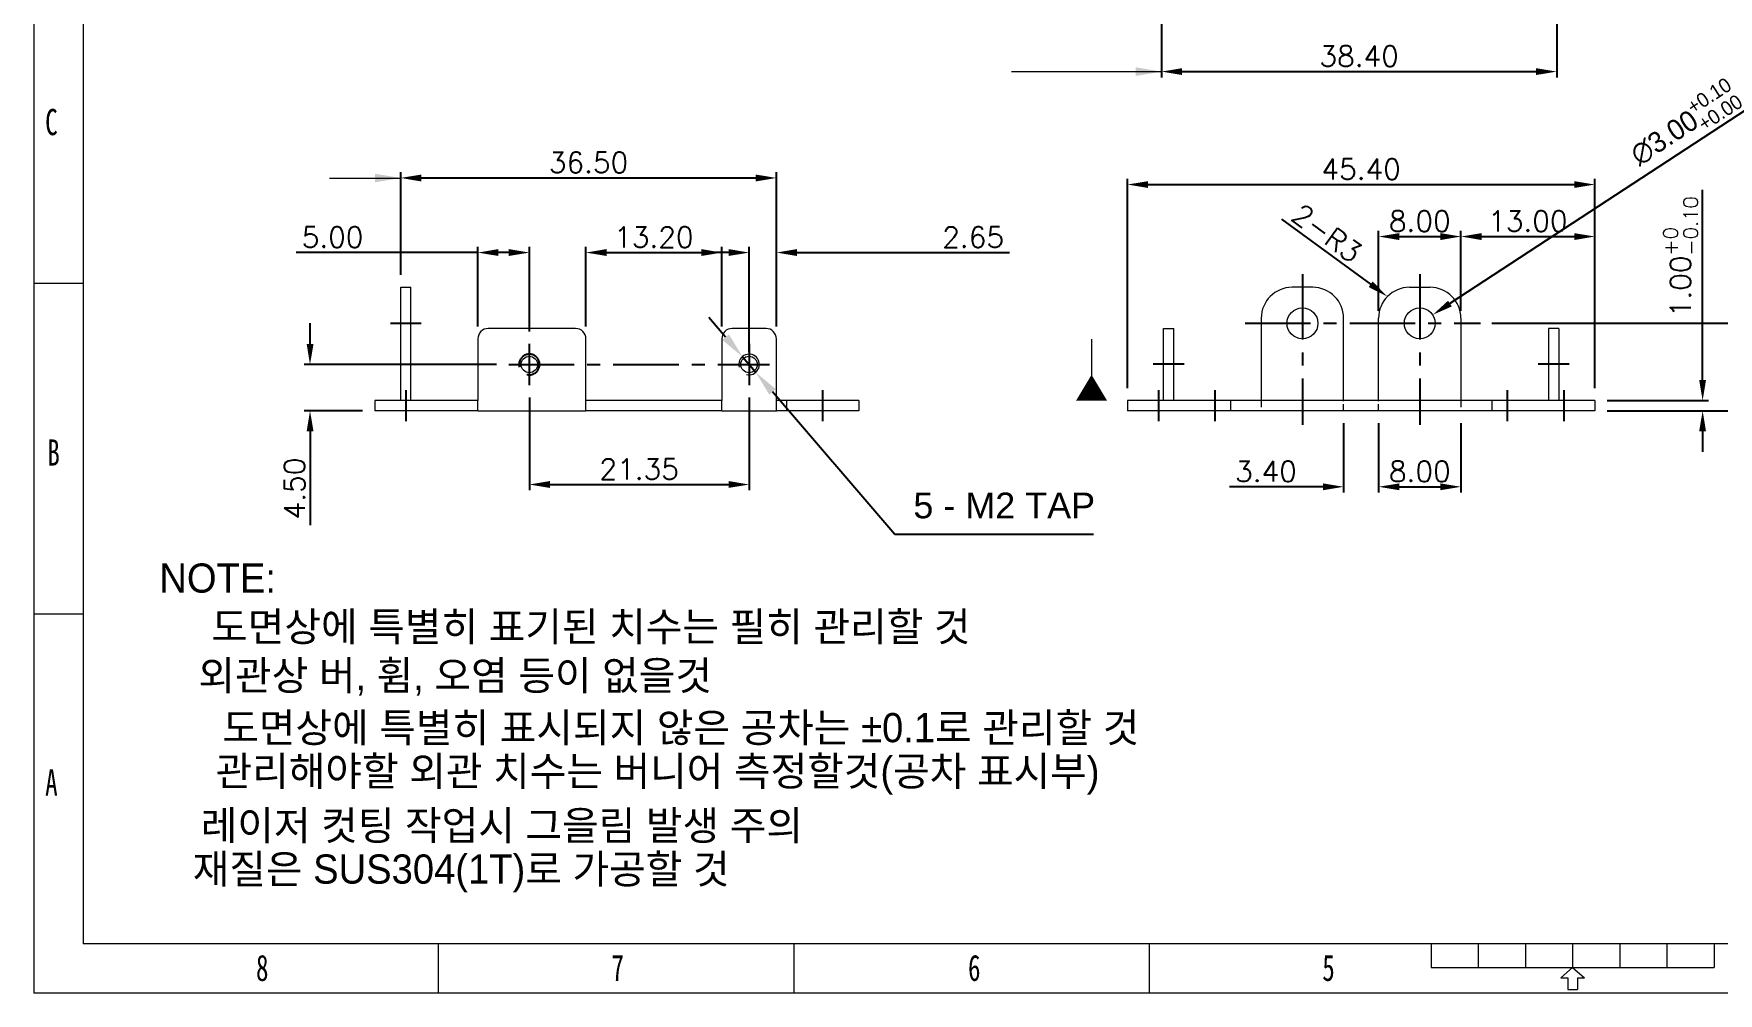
# Model space of a CAD drawing. Header units: millimetres. Extents: x 0 to 585, y 0 to 202.
# Drawn here: x 0 to 163.7, y 0 to 93.2 of the extents above; entities that cross this region are included whole.
import ezdxf

# ---------------------------------------------------------------- set-up
doc = ezdxf.new("R2010")
doc.units = ezdxf.units.MM
doc.header["$LTSCALE"] = 0.5
doc.linetypes.add('CENTERX2', pattern=[20.32, 12.7, -2.54, 2.54, -2.54])
doc.linetypes.add('HIDDEN', pattern=[1.905, 1.27, -0.635])
for name, color, linetype in [('C', 1, 'Continuous'), ('CENTER', 1, 'CENTERX2'), ('hidden', 2, 'HIDDEN')]:
    doc.layers.add(name, color=color, linetype=linetype)
doc.styles.add('SLDTEXTSTYLE0', font='TXT', dxfattribs={"width": 0.7})
doc.styles.get("Standard").update_dxf_attribs({"font": 'arial.ttf'})
doc.styles.add('USER2', font='SIMPLEX.SHX')
doc.dimstyles.new('BASE80', dxfattribs={"dimscale": 0.8, "dimtxt": 2.5, "dimasz": 2.5, "dimexe": 0.7, "dimexo": 1.5, "dimtad": 1, "dimzin": 1, "dimdsep": 46, "dimtxsty": 'USER2', "dimcen": 0, "dimclrd": 6, "dimclre": 6, "dimclrt": 3, "dimadec": 0, "dimazin": 0, "dimtfac": 1, "dimtofl": 0, "dimtmove": 0, "dimatfit": 3, "dimfxl": 1, "dimtolj": 1, "dimtzin": 0, "dimlwe": -1, "dimarcsym": 0})
doc.dimstyles.new('ISO-25', dxfattribs={"dimtxt": 2.5, "dimasz": 2.5, "dimexe": 1.25, "dimexo": 0.625, "dimtad": 1, "dimtxsty": 'Standard', "dimcen": 2.5, "dimadec": 0, "dimazin": 0, "dimtfac": 1, "dimtmove": 0, "dimatfit": 3, "dimfxl": 1, "dimarcsym": 0})

# ---------------------------------------------------------------- blocks, each defined once
blk = doc.blocks.new('*D179')
at = {"color": 1, "lineweight": -2}
for p, q in [((67.23, 63.74), (65.6, 65.63)), ((68.86, 61.84), (70.16, 60.32)), ((83.68, 44.57), (71.79, 58.42)), ((102.98, 44.57), (83.68, 44.57))]:
    blk.add_line(p, q, dxfattribs=at)
at = {"color": 1}
for points in [[(67.55, 64.01), (66.91, 63.46), (68.86, 61.84)], [(72.1, 58.69), (71.47, 58.15), (70.16, 60.32)]]:
    blk.add_solid(points, dxfattribs=at)
at = {"layer": 'Defpoints', "color": 0}
for p in [(68.86, 61.84), (70.16, 60.32)]:
    blk.add_point(p, dxfattribs=at)
at = {"color": 2, "insert": (94.3, 47.37), "char_height": 2.5, "attachment_point": 5}
blk.add_mtext('5 - M2 TAP ', dxfattribs=at)
blk = doc.blocks.new('*D180')
at = {"color": 6}
for p, q in [((141.67, 65.08), (168.5, 65.08)), ((152.88, 56.58), (168.5, 56.58))]:
    blk.add_line(p, q, dxfattribs=at)
at = {"color": 6, "lineweight": -2}
blk.add_line((167.94, 58.58), (167.94, 63.08), dxfattribs=at)
at = {"color": 6}
for points in [[(167.6, 63.08), (168.27, 63.08), (167.94, 65.08)], [(167.6, 58.58), (168.27, 58.58), (167.94, 56.58)]]:
    blk.add_solid(points, dxfattribs=at)
at = {"layer": 'Defpoints', "color": 0}
for p in [(140.47, 65.08), (167.94, 65.08), (151.68, 56.58)]:
    blk.add_point(p, dxfattribs=at)
at = {"color": 3, "lineweight": 9, "insert": (166.44, 60.83), "char_height": 2, "attachment_point": 5, "rotation": 90, "style": 'USER2'}
blk.add_mtext('\\A1;8.50', dxfattribs=at)
blk = doc.blocks.new('*D183')
at = {"color": 6, "lineweight": -2}
blk.add_line((121.25, 75.19), (129.9, 68.87), dxfattribs=at)
at = {"color": 6}
blk.add_solid([(130.1, 69.14), (129.71, 68.6), (131.52, 67.69)], dxfattribs=at)
at = {"layer": 'Defpoints', "color": 0}
for p in [(131.52, 67.69), (133.94, 65.92)]:
    blk.add_point(p, dxfattribs=at)
at = {"color": 3, "lineweight": 9, "insert": (125.65, 73.83), "char_height": 2, "attachment_point": 5, "rotation": 323.8708, "style": 'USER2'}
blk.add_mtext('\\A1;2-R3', dxfattribs=at)
blk = doc.blocks.new('*D184')
at = {"color": 6}
for p, q in [((109.58, 114.9), (109.58, 88.97)), ((147.98, 114.4), (147.98, 88.97))]:
    blk.add_line(p, q, dxfattribs=at)
at = {"color": 6, "lineweight": -2}
blk.add_line((111.58, 89.53), (145.98, 89.53), dxfattribs=at)
at = {"color": 6}
for points in [[(111.58, 89.86), (111.58, 89.2), (109.58, 89.53)], [(145.98, 89.86), (145.98, 89.2), (147.98, 89.53)]]:
    blk.add_solid(points, dxfattribs=at)
at = {"layer": 'Defpoints', "color": 0}
for p in [(109.58, 116.1), (147.98, 115.6), (147.98, 89.53)]:
    blk.add_point(p, dxfattribs=at)
at = {"color": 5, "insert": (128.78, 91.03), "char_height": 2, "attachment_point": 5, "style": 'USER2'}
blk.add_mtext('\\A1;38.40', dxfattribs=at)
blk = doc.blocks.new('*D190')
at = {"color": 6}
for p, q in [((130.68, 66.28), (130.68, 74.07)), ((138.68, 66.28), (138.68, 74.07))]:
    blk.add_line(p, q, dxfattribs=at)
at = {"color": 6, "lineweight": -2}
blk.add_line((132.68, 73.51), (136.68, 73.51), dxfattribs=at)
at = {"color": 6}
for points in [[(132.68, 73.84), (132.68, 73.17), (130.68, 73.51)], [(136.68, 73.84), (136.68, 73.17), (138.68, 73.51)]]:
    blk.add_solid(points, dxfattribs=at)
at = {"layer": 'Defpoints', "color": 0}
for p in [(138.68, 73.51), (130.68, 65.08), (138.68, 65.08)]:
    blk.add_point(p, dxfattribs=at)
at = {"color": 3, "lineweight": 9, "insert": (134.68, 75.01), "char_height": 2, "attachment_point": 5, "style": 'USER2'}
blk.add_mtext('\\A1;8.00', dxfattribs=at)
blk = doc.blocks.new('*D191')
at = {"color": 6}
for p, q in [((138.68, 66.28), (138.68, 74.07)), ((151.68, 58.78), (151.68, 74.07))]:
    blk.add_line(p, q, dxfattribs=at)
at = {"color": 6, "lineweight": -2}
blk.add_line((140.68, 73.51), (149.68, 73.51), dxfattribs=at)
at = {"color": 6}
for points in [[(140.68, 73.84), (140.68, 73.17), (138.68, 73.51)], [(149.68, 73.84), (149.68, 73.17), (151.68, 73.51)]]:
    blk.add_solid(points, dxfattribs=at)
at = {"layer": 'Defpoints', "color": 0}
for p in [(151.68, 73.51), (138.68, 65.08), (151.68, 57.58)]:
    blk.add_point(p, dxfattribs=at)
at = {"color": 3, "lineweight": 9, "insert": (145.18, 75.01), "char_height": 2, "attachment_point": 5, "style": 'USER2'}
blk.add_mtext('\\A1;13.00', dxfattribs=at)
blk = doc.blocks.new('*D192')
at = {"color": 6}
for p, q in [((106.28, 58.78), (106.28, 79.12)), ((151.68, 58.78), (151.68, 79.12))]:
    blk.add_line(p, q, dxfattribs=at)
at = {"color": 6, "lineweight": -2}
blk.add_line((108.28, 78.56), (149.68, 78.56), dxfattribs=at)
at = {"color": 6}
for points in [[(108.28, 78.89), (108.28, 78.23), (106.28, 78.56)], [(149.68, 78.89), (149.68, 78.23), (151.68, 78.56)]]:
    blk.add_solid(points, dxfattribs=at)
at = {"layer": 'Defpoints', "color": 0}
for p in [(151.68, 78.56), (106.28, 57.58), (151.68, 57.58)]:
    blk.add_point(p, dxfattribs=at)
at = {"color": 3, "lineweight": 9, "insert": (128.98, 80.06), "char_height": 2, "attachment_point": 5, "style": 'USER2'}
blk.add_mtext('\\A1;45.40', dxfattribs=at)
blk = doc.blocks.new('*D193')
at = {"color": 6}
for p, q in [((130.68, 55.38), (130.68, 48.64)), ((138.68, 55.38), (138.68, 48.64))]:
    blk.add_line(p, q, dxfattribs=at)
at = {"color": 6, "lineweight": -2}
blk.add_line((132.68, 49.2), (136.68, 49.2), dxfattribs=at)
at = {"color": 6}
for points in [[(132.68, 49.53), (132.68, 48.87), (130.68, 49.2)], [(136.68, 49.53), (136.68, 48.87), (138.68, 49.2)]]:
    blk.add_solid(points, dxfattribs=at)
at = {"layer": 'Defpoints', "color": 0}
for p in [(130.68, 56.58), (138.68, 56.58), (138.68, 49.2)]:
    blk.add_point(p, dxfattribs=at)
at = {"color": 3, "lineweight": 9, "insert": (134.68, 50.7), "char_height": 2, "attachment_point": 5, "style": 'USER2'}
blk.add_mtext('\\A1;8.00', dxfattribs=at)
blk = doc.blocks.new('*D198')
at = {"color": 6}
for p, q in [((43.16, 64.78), (43.16, 72.51)), ((48.16, 64.28), (48.16, 72.51))]:
    blk.add_line(p, q, dxfattribs=at)
at = {"color": 6, "lineweight": -2}
for p, q in [((43.16, 71.95), (25.49, 71.95)), ((46.16, 71.95), (45.16, 71.95))]:
    blk.add_line(p, q, dxfattribs=at)
at = {"color": 6}
for points in [[(45.16, 72.29), (45.16, 71.62), (43.16, 71.95)], [(46.16, 72.29), (46.16, 71.62), (48.16, 71.95)]]:
    blk.add_solid(points, dxfattribs=at)
at = {"layer": 'Defpoints', "color": 0}
for p in [(43.16, 71.95), (43.16, 63.58), (48.16, 63.08)]:
    blk.add_point(p, dxfattribs=at)
at = {"color": 3, "lineweight": 9, "insert": (29.04, 73.45), "char_height": 2, "attachment_point": 5, "style": 'USER2'}
blk.add_mtext('\\A1;5.00', dxfattribs=at)
blk = doc.blocks.new('*D199')
at = {"color": 6, "lineweight": -2}
for p, q in [((26.85, 63.08), (26.85, 65.08)), ((26.85, 54.58), (26.85, 45.48))]:
    blk.add_line(p, q, dxfattribs=at)
at = {"color": 6}
for p, q in [((44.96, 61.08), (26.29, 61.08)), ((31.96, 56.58), (26.29, 56.58))]:
    blk.add_line(p, q, dxfattribs=at)
for points in [[(26.52, 63.08), (27.19, 63.08), (26.85, 61.08)], [(26.52, 54.58), (27.19, 54.58), (26.85, 56.58)]]:
    blk.add_solid(points, dxfattribs=at)
at = {"layer": 'Defpoints', "color": 0}
for p in [(26.85, 61.08), (46.16, 61.08), (33.16, 56.58)]:
    blk.add_point(p, dxfattribs=at)
at = {"color": 3, "lineweight": 9, "insert": (25.35, 49.03), "char_height": 2, "attachment_point": 5, "rotation": 90, "style": 'USER2'}
blk.add_mtext('\\A1;4.50', dxfattribs=at)
blk = doc.blocks.new('*D200')
at = {"color": 6}
for p, q in [((69.51, 62.28), (69.51, 72.51)), ((72.16, 64.78), (72.16, 72.51))]:
    blk.add_line(p, q, dxfattribs=at)
at = {"color": 6, "lineweight": -2}
for p, q in [((67.51, 71.95), (65.51, 71.95)), ((74.16, 71.95), (94.82, 71.95))]:
    blk.add_line(p, q, dxfattribs=at)
at = {"color": 6}
for points in [[(67.51, 72.29), (67.51, 71.62), (69.51, 71.95)], [(74.16, 72.29), (74.16, 71.62), (72.16, 71.95)]]:
    blk.add_solid(points, dxfattribs=at)
at = {"layer": 'Defpoints', "color": 0}
for p in [(72.16, 71.95), (72.16, 63.58), (69.51, 61.08)]:
    blk.add_point(p, dxfattribs=at)
at = {"color": 3, "lineweight": 9, "insert": (91.28, 73.45), "char_height": 2, "attachment_point": 5, "style": 'USER2'}
blk.add_mtext('\\A1;2.65', dxfattribs=at)
blk = doc.blocks.new('*D201')
at = {"color": 6, "lineweight": -2}
blk.add_line((166.41, 85.84), (137.6, 67), dxfattribs=at)
at = {"color": 6}
blk.add_solid([(137.42, 67.27), (137.79, 66.72), (135.93, 65.9)], dxfattribs=at)
at = {"layer": 'Defpoints', "color": 0}
for p in [(135.93, 65.9), (133.42, 64.26)]:
    blk.add_point(p, dxfattribs=at)
at = {"color": 5, "insert": (160.35, 84.42), "char_height": 2, "attachment_point": 5, "rotation": 33.1951, "style": 'USER2'}
blk.add_mtext('\\A1;{\\fMS PGothic|b0|i0|c129|p34;\\C5;∅3.00\\H0.7x;\\S+0.10^ +0.00;}', dxfattribs=at)
blk = doc.blocks.new('*D202')
at = {"color": 6, "lineweight": -2}
for p, q in [((162.16, 59.58), (162.16, 78.06)), ((162.16, 54.58), (162.16, 52.58))]:
    blk.add_line(p, q, dxfattribs=at)
at = {"color": 6}
for p, q in [((152.88, 57.58), (162.72, 57.58)), ((152.88, 56.58), (162.72, 56.58))]:
    blk.add_line(p, q, dxfattribs=at)
for points in [[(161.82, 59.58), (162.49, 59.58), (162.16, 57.58)], [(161.82, 54.58), (162.49, 54.58), (162.16, 56.58)]]:
    blk.add_solid(points, dxfattribs=at)
at = {"layer": 'Defpoints', "color": 0}
for p in [(151.68, 57.58), (151.68, 56.58), (162.16, 56.58)]:
    blk.add_point(p, dxfattribs=at)
at = {"color": 5, "insert": (160.02, 71.55), "char_height": 2, "attachment_point": 5, "rotation": 90, "style": 'USER2'}
blk.add_mtext('\\A1;1.00{\\H0.7x;\\S+0^ -0.10;}', dxfattribs=at)
blk = doc.blocks.new('*D211')
at = {"color": 6}
for p, q in [((35.66, 69.78), (35.66, 79.76)), ((72.16, 64.78), (72.16, 79.76))]:
    blk.add_line(p, q, dxfattribs=at)
at = {"color": 6, "lineweight": -2}
blk.add_line((37.66, 79.2), (70.16, 79.2), dxfattribs=at)
at = {"color": 6}
for points in [[(37.66, 79.53), (37.66, 78.86), (35.66, 79.2)], [(70.16, 79.53), (70.16, 78.86), (72.16, 79.2)]]:
    blk.add_solid(points, dxfattribs=at)
at = {"layer": 'Defpoints', "color": 0}
for p in [(72.16, 79.2), (35.66, 68.58), (72.16, 63.58)]:
    blk.add_point(p, dxfattribs=at)
at = {"color": 3, "lineweight": 9, "insert": (53.91, 80.7), "char_height": 2, "attachment_point": 5, "style": 'USER2'}
blk.add_mtext('\\A1;36.50', dxfattribs=at)
blk = doc.blocks.new('*D155')
at = {"color": 6}
for p, q in [((53.66, 64.78), (53.66, 72.51)), ((66.86, 64.78), (66.86, 72.51))]:
    blk.add_line(p, q, dxfattribs=at)
at = {"color": 6, "lineweight": -2}
blk.add_line((55.66, 71.95), (64.86, 71.95), dxfattribs=at)
at = {"color": 6}
for points in [[(55.66, 72.29), (55.66, 71.62), (53.66, 71.95)], [(64.86, 72.29), (64.86, 71.62), (66.86, 71.95)]]:
    blk.add_solid(points, dxfattribs=at)
at = {"layer": 'Defpoints', "color": 0}
for p in [(66.86, 71.95), (53.66, 63.58), (66.86, 63.58)]:
    blk.add_point(p, dxfattribs=at)
at = {"color": 3, "lineweight": 9, "insert": (60.26, 73.45), "char_height": 2, "attachment_point": 5, "style": 'USER2'}
blk.add_mtext('\\A1;13.20', dxfattribs=at)
blk = doc.blocks.new('*D219')
at = {"color": 6}
for p, q in [((48.16, 57.88), (48.16, 48.86)), ((69.51, 57.88), (69.51, 48.86))]:
    blk.add_line(p, q, dxfattribs=at)
at = {"color": 6, "lineweight": -2}
blk.add_line((50.16, 49.42), (67.51, 49.42), dxfattribs=at)
at = {"color": 6}
for points in [[(50.16, 49.76), (50.16, 49.09), (48.16, 49.42)], [(67.51, 49.76), (67.51, 49.09), (69.51, 49.42)]]:
    blk.add_solid(points, dxfattribs=at)
at = {"layer": 'Defpoints', "color": 0}
for p in [(48.16, 59.08), (69.51, 59.08), (69.51, 49.42)]:
    blk.add_point(p, dxfattribs=at)
at = {"color": 3, "lineweight": 9, "insert": (58.83, 50.92), "char_height": 2, "attachment_point": 5, "style": 'USER2'}
blk.add_mtext('\\A1;21.35', dxfattribs=at)
blk = doc.blocks.new('*D210')
at = {"color": 6}
for p, q in [((127.28, 55.38), (127.28, 48.64)), ((130.68, 55.38), (130.68, 48.64))]:
    blk.add_line(p, q, dxfattribs=at)
at = {"color": 6, "lineweight": -2}
for p, q in [((125.28, 49.2), (116.18, 49.2)), ((132.68, 49.2), (134.68, 49.2))]:
    blk.add_line(p, q, dxfattribs=at)
at = {"color": 6}
for points in [[(125.28, 49.53), (125.28, 48.87), (127.28, 49.2)], [(132.68, 49.53), (132.68, 48.87), (130.68, 49.2)]]:
    blk.add_solid(points, dxfattribs=at)
at = {"layer": 'Defpoints', "color": 0}
for p in [(127.28, 56.58), (130.68, 56.58), (127.28, 49.2)]:
    blk.add_point(p, dxfattribs=at)
at = {"color": 3, "lineweight": 9, "insert": (119.73, 50.7), "char_height": 2, "attachment_point": 5, "style": 'USER2'}
blk.add_mtext('\\A1;3.40', dxfattribs=at)

msp = doc.modelspace()

# ---------------------------------------------------------------- linework, layer by layer
at = {"color": 6, "lineweight": 9}
for p, q in [((0, 202.151), (0, 0)), ((4.813, 197.338), (4.813, 4.813)), ((0, 68.972), (4.813, 68.972)), ((0, 36.868), (4.813, 36.868)), ((281.086, 4.813), (4.813, 4.813)), ((39.347, 0), (39.347, 4.813)), ((73.881, 0), (73.881, 4.813)), ((108.415, 0), (108.415, 4.813)), ((135.776, 4.813), (135.776, 2.521)), ((140.36, 4.813), (140.36, 2.521)), ((144.943, 4.813), (144.943, 2.521)), ((149.527, 4.813), (149.527, 2.521)), ((154.111, 4.813), (154.111, 2.521)), ((158.695, 4.813), (158.695, 2.521)), ((163.279, 4.813), (163.279, 2.521)), ((135.776, 2.521), (163.279, 2.521)), ((149.527, 2.51), (148.384, 1.518)), ((149.527, 2.51), (150.671, 1.518)), ((285.899, 0), (0, 0)), ((148.384, 1.518), (149.069, 1.518)), ((149.069, 1.518), (149.069, 0.376)), ((149.069, 0.376), (149.986, 0.376)), ((149.986, 1.518), (150.671, 1.518)), ((149.986, 1.518), (150.206, 1.518)), ((149.986, 1.518), (149.986, 0.376))]:
    msp.add_line(p, q, dxfattribs=at)
at = {"color": 1, "lineweight": 9}
for p, q in [((94.996, 89.53), (109.584, 89.53)), ((102.787, 63.556), (102.787, 57.579))]:
    msp.add_line(p, q, dxfattribs=at)
at = {"color": 7, "linetype": 'Continuous', "lineweight": 15}
for p, q in [((35.658, 68.579), (36.658, 68.579)), ((35.658, 65.579), (35.658, 68.579)), ((36.658, 65.579), (36.658, 68.579)), ((124.276, 68.579), (122.276, 68.579)), ((133.676, 68.579), (135.676, 68.579)), ((35.658, 57.579), (35.658, 65.579)), ((36.658, 57.579), (36.658, 65.579)), ((119.276, 65.579), (119.276, 57.579)), ((127.276, 57.579), (127.276, 65.579)), ((130.676, 57.579), (130.676, 65.579)), ((138.676, 65.579), (138.676, 57.579)), ((52.658, 64.579), (44.158, 64.579)), ((71.158, 64.579), (67.858, 64.579)), ((109.776, 63.579), (109.776, 64.579)), ((109.776, 64.579), (110.776, 64.579)), ((110.776, 63.579), (110.776, 64.579)), ((148.176, 64.579), (147.176, 64.579)), ((147.176, 64.579), (147.176, 57.579)), ((148.176, 64.579), (148.176, 63.579)), ((43.158, 63.579), (43.158, 57.579)), ((53.658, 57.579), (53.658, 63.579)), ((66.858, 63.579), (66.858, 57.579)), ((72.158, 57.579), (72.158, 63.579)), ((109.776, 57.579), (109.776, 63.579)), ((110.776, 57.579), (110.776, 63.579)), ((148.176, 63.579), (148.176, 57.579)), ((33.158, 57.579), (33.158, 56.579)), ((34.158, 57.579), (33.158, 57.579)), ((43.158, 57.579), (34.158, 57.579)), ((43.158, 56.579), (43.158, 57.579)), ((53.658, 56.579), (53.658, 57.579)), ((66.858, 57.579), (53.658, 57.579)), ((66.858, 56.579), (66.858, 57.579)), ((72.158, 56.579), (72.158, 57.579)), ((73.158, 57.579), (72.158, 57.579)), ((73.158, 57.579), (73.158, 56.579)), ((74.158, 57.579), (73.158, 57.579)), ((79.158, 57.579), (74.158, 57.579)), ((80.158, 57.579), (79.158, 57.579)), ((80.158, 57.579), (80.158, 56.579)), ((106.276, 57.579), (106.276, 56.579)), ((107.276, 57.579), (106.276, 57.579)), ((115.276, 57.579), (107.276, 57.579)), ((116.276, 57.579), (115.276, 57.579)), ((116.276, 57.579), (116.276, 56.579)), ((141.676, 57.579), (116.276, 57.579)), ((141.676, 57.579), (141.676, 56.579)), ((142.676, 57.579), (141.676, 57.579)), ((150.676, 57.579), (142.676, 57.579)), ((151.676, 57.579), (150.676, 57.579)), ((151.676, 57.579), (151.676, 56.579)), ((34.158, 56.579), (33.158, 56.579)), ((43.158, 56.579), (34.158, 56.579)), ((43.158, 56.579), (53.658, 56.579)), ((66.858, 56.579), (53.658, 56.579)), ((66.858, 56.579), (72.158, 56.579)), ((73.158, 56.579), (72.158, 56.579)), ((74.158, 56.579), (73.158, 56.579)), ((79.158, 56.579), (74.158, 56.579)), ((80.158, 56.579), (79.158, 56.579)), ((107.276, 56.579), (106.276, 56.579)), ((115.276, 56.579), (107.276, 56.579)), ((116.276, 56.579), (115.276, 56.579)), ((141.676, 56.579), (116.276, 56.579)), ((142.676, 56.579), (141.676, 56.579)), ((150.676, 56.579), (142.676, 56.579)), ((151.676, 56.579), (150.676, 56.579))]:
    msp.add_line(p, q, dxfattribs=at)
at = {"color": 1}
msp.add_lwpolyline([(102.787, 60.079, 0, 3, 0), (102.787, 57.579, 3, 3, 0)], format="xyseb", dxfattribs=at)
at = {"color": 7, "linetype": 'Continuous', "lineweight": 15}
for centre, radius in [((123.276, 65.079), 1.5), ((134.676, 65.079), 1.5), ((48.158, 61.079), 0.8), ((69.508, 61.079), 0.8)]:
    msp.add_circle(centre, radius, dxfattribs=at)
for centre, radius, start, end in [((122.276, 65.579), 3, 90, 180), ((124.276, 65.579), 3, 0, 90), ((133.676, 65.579), 3, 90, 180), ((135.676, 65.579), 3, 0, 90), ((44.158, 63.579), 1, 90, 180), ((52.658, 63.579), 1, 0, 90), ((67.858, 63.579), 1, 90, 180), ((71.158, 63.579), 1, 0, 90)]:
    msp.add_arc(centre, radius, start, end, dxfattribs=at)
at = {"color": 1, "lineweight": 9}
for points in [[(107.084, 89.947), (107.084, 89.113), (109.584, 89.53)], [(33.158, 79.612), (33.158, 78.779), (35.658, 79.195)]]:
    msp.add_solid(points, dxfattribs=at)
at = {"layer": 'C', "lineweight": 0}
msp.add_arc((69.508, 61.079), 1, 255, 195, dxfattribs=at)
at = {"layer": 'CENTER'}
for p, q in [((123.276, 69.864), (123.276, 55.232)), ((134.676, 69.864), (134.676, 55.232)), ((34.658, 65.079), (37.658, 65.079)), ((117.705, 65.079), (140.592, 65.079)), ((48.158, 63.079), (48.158, 59.079)), ((69.508, 63.079), (69.508, 59.079)), ((46.158, 61.079), (71.508, 61.079)), ((108.776, 61.157), (111.776, 61.157)), ((146.176, 61.157), (149.176, 61.157)), ((36.158, 58.579), (36.158, 55.579)), ((76.658, 58.579), (76.658, 55.579)), ((109.276, 58.579), (109.276, 55.579)), ((114.776, 58.579), (114.776, 55.579)), ((143.176, 58.579), (143.176, 55.579)), ((148.676, 58.579), (148.676, 55.579))]:
    msp.add_line(p, q, dxfattribs=at)
msp.add_arc((48.158, 61.079), 1, 255, 195, dxfattribs=at)
msp.add_arc((48.158, 61.079), 1, 255, 195, dxfattribs=at)
at = {"layer": 'Defpoints', "color": 1, "lineweight": 9}
msp.add_line((28.734, 79.195), (35.658, 79.195), dxfattribs=at)
at = {"layer": 'hidden', "linetype": 'HIDDEN', "lineweight": 0}
for p, q in [((119.276, 57.579), (119.276, 56.579)), ((127.276, 56.579), (127.276, 57.579)), ((130.676, 56.579), (130.676, 57.579)), ((138.676, 57.579), (138.676, 56.579))]:
    msp.add_line(p, q, dxfattribs=at)

# ---------------------------------------------------------------- texts
at = {"color": 6, "lineweight": 9, "char_height": 2.547, "attachment_point": 1, "style": 'SLDTEXTSTYLE0'}
for s, insert in [('C', (1.116, 85.907)), ('B', (1.326, 53.804)), ('A', (1.116, 21.748)), ('8', (21.602, 3.746)), ('7', (56.136, 3.746)), ('6', (90.785, 3.746)), ('5', (125.204, 3.746))]:
    msp.add_mtext(s, dxfattribs=dict(at, insert=insert))
at = {"color": 2, "char_height": 2.835, "attachment_point": 5, "style": 'USER2'}
for s, insert in [('{\\fGulim|b0|i0|c129|p50;NOTE:}', (17.874, 40.316)), ('{\\fGulim|b0|i0|c129|p50;도면상에 특별히 표기된 치수는 필히 관리할 것}', (54.134, 35.461)), ('{\\fGulim|b0|i0|c129|p50;외관상 버, 휨, 오염 등이 없을것}', (40.955, 30.607)), ('{\\fGulim|b0|i0|c129|p50;도면상에 특별히 표시되지 않은 공차는 %%P0.1로 관리할 것 }', (62.876, 25.652)), ('{\\fGulim|b0|i0|c129|p50;관리해야할 외관 치수는 버니어 측정할것(공차 표시부)}', (60.614, 21.151)), ('{\\fGulim|b0|i0|c129|p50;레이저 컷팅 작업시 그을림 발생 주의}', (45.487, 16.15)), ('{\\fGulim|b0|i0|c129|p50;재질은 SUS304(1T)로 가공할 것}', (41.531, 11.643))]:
    msp.add_mtext(s, dxfattribs=dict(at, insert=insert))

# ---------------------------------------------------------------- dimensions: what is measured, and where the dimension line sits
dim = msp.add_linear_dim(base=(147.984, 89.53), p1=(109.584, 116.104), p2=(147.984, 115.604), text='38.40', dimstyle='BASE80', override={"dimclrt": 5, "dimtfill": 2, "dimtfillclr": 7})
dim.commit()
dim.dimension.update_dxf_attribs({"geometry": '*D184', "text_midpoint": (128.784, 91.03)})
for p1, p2, text, dimstyle, override, picture, middle in [((133.421, 64.258), (135.931, 65.9), '{\\fMS PGothic|b0|i0|c129|p34;\\C5;<>\\H0.7x;\\S+0.10^ +0.00;}', 'BASE80', {"dimclrt": 5, "dimtfill": 2, "dimtfillclr": 7}, '*D201', (161.513, 82.638)), ((68.857, 61.838), (70.159, 60.32), '5 - M2 TAP ', 'ISO-25', {"dimexe": 1, "dimexo": 1, "dimgap": 1.524, "dimtih": 1, "dimtoh": 1, "dimzin": 0, "dimdsep": 46, "dimclrd": 1, "dimclre": 1, "dimclrt": 2, "dimadec": 2, "dimfxl": 1.5, "dimtzin": 0}, '*D179', (94.301, 44.567))]:
    dim = msp.add_diameter_dim_2p(p1=p1, p2=p2, text=text, dimstyle=dimstyle, override=override)
    dim.commit()
    dim.dimension.update_dxf_attribs({"geometry": picture, "text_midpoint": middle, "dimtype": 163})
at = {"color": 6, "lineweight": 9}
for base, p1, p2, picture, middle in [((72.158, 79.195), (35.658, 68.579), (72.158, 63.579), '*D211', (53.908, 80.695)), ((151.676, 78.561), (106.276, 57.579), (151.676, 57.579), '*D192', (128.976, 80.061)), ((151.676, 73.507), (138.676, 65.079), (151.676, 57.579), '*D191', (145.176, 75.007)), ((66.858, 71.953), (53.658, 63.579), (66.858, 63.579), '*D155', (60.258, 73.453)), ((69.508, 49.424), (48.158, 59.079), (69.508, 59.079), '*D219', (58.833, 50.924)), ((138.676, 49.199), (130.676, 56.579), (138.676, 56.579), '*D193', (134.676, 50.699))]:
    dim = msp.add_linear_dim(base=base, p1=p1, p2=p2, dimstyle='BASE80', dxfattribs=at)
    dim.commit()
    dim.dimension.update_dxf_attribs({"geometry": picture, "text_midpoint": middle})
dim = msp.add_linear_dim(base=(162.157, 56.579), p1=(151.676, 57.579), p2=(151.676, 56.579), angle=90, text='<>{\\H0.7x;\\S+0^ -0.10;}', dimstyle='BASE80', override={"dimclrt": 5, "dimtfill": 2, "dimtfillclr": 7})
dim.commit()
dim.dimension.update_dxf_attribs({"geometry": '*D202', "text_midpoint": (162.157, 71.553), "dimtype": 160})
dim = msp.add_radius_dim(center=(133.94, 65.921), mpoint=(131.517, 67.69), text='2-R3', dimstyle='BASE80', dxfattribs=at)
dim.commit()
dim.dimension.update_dxf_attribs({"geometry": '*D183', "text_midpoint": (125.652, 73.829)})
for base, p1, p2, picture, middle in [((138.676, 73.507), (130.676, 65.079), (138.676, 65.079), '*D190', (134.676, 73.507)), ((43.158, 71.953), (48.158, 63.079), (43.158, 63.579), '*D198', (29.039, 71.953)), ((72.158, 71.953), (69.508, 61.079), (72.158, 63.579), '*D200', (91.277, 71.953))]:
    dim = msp.add_linear_dim(base=base, p1=p1, p2=p2, dimstyle='BASE80', dxfattribs=at)
    dim.commit()
    dim.dimension.update_dxf_attribs({"geometry": picture, "text_midpoint": middle, "dimtype": 160})
dim = msp.add_linear_dim(base=(26.854, 61.079), p1=(33.158, 56.579), p2=(46.158, 61.079), angle=90, dimstyle='BASE80', dxfattribs=at)
dim.commit()
dim.dimension.update_dxf_attribs({"geometry": '*D199', "text_midpoint": (26.854, 49.032), "dimtype": 160})
dim = msp.add_linear_dim(base=(167.936, 65.079), p1=(151.676, 56.579), p2=(140.469, 65.079), angle=90, dimstyle='BASE80', dxfattribs=at)
dim.commit()
dim.dimension.update_dxf_attribs({"geometry": '*D180', "text_midpoint": (166.436, 60.829)})
dim = msp.add_linear_dim(base=(127.276, 49.199), p1=(130.676, 56.579), p2=(127.276, 56.579), dimstyle='BASE80', override={"dimarcsym": 1}, dxfattribs=at)
dim.commit()
dim.dimension.update_dxf_attribs({"geometry": '*D210', "text_midpoint": (119.728, 50.699)})

doc.saveas('drawing.dxf')
